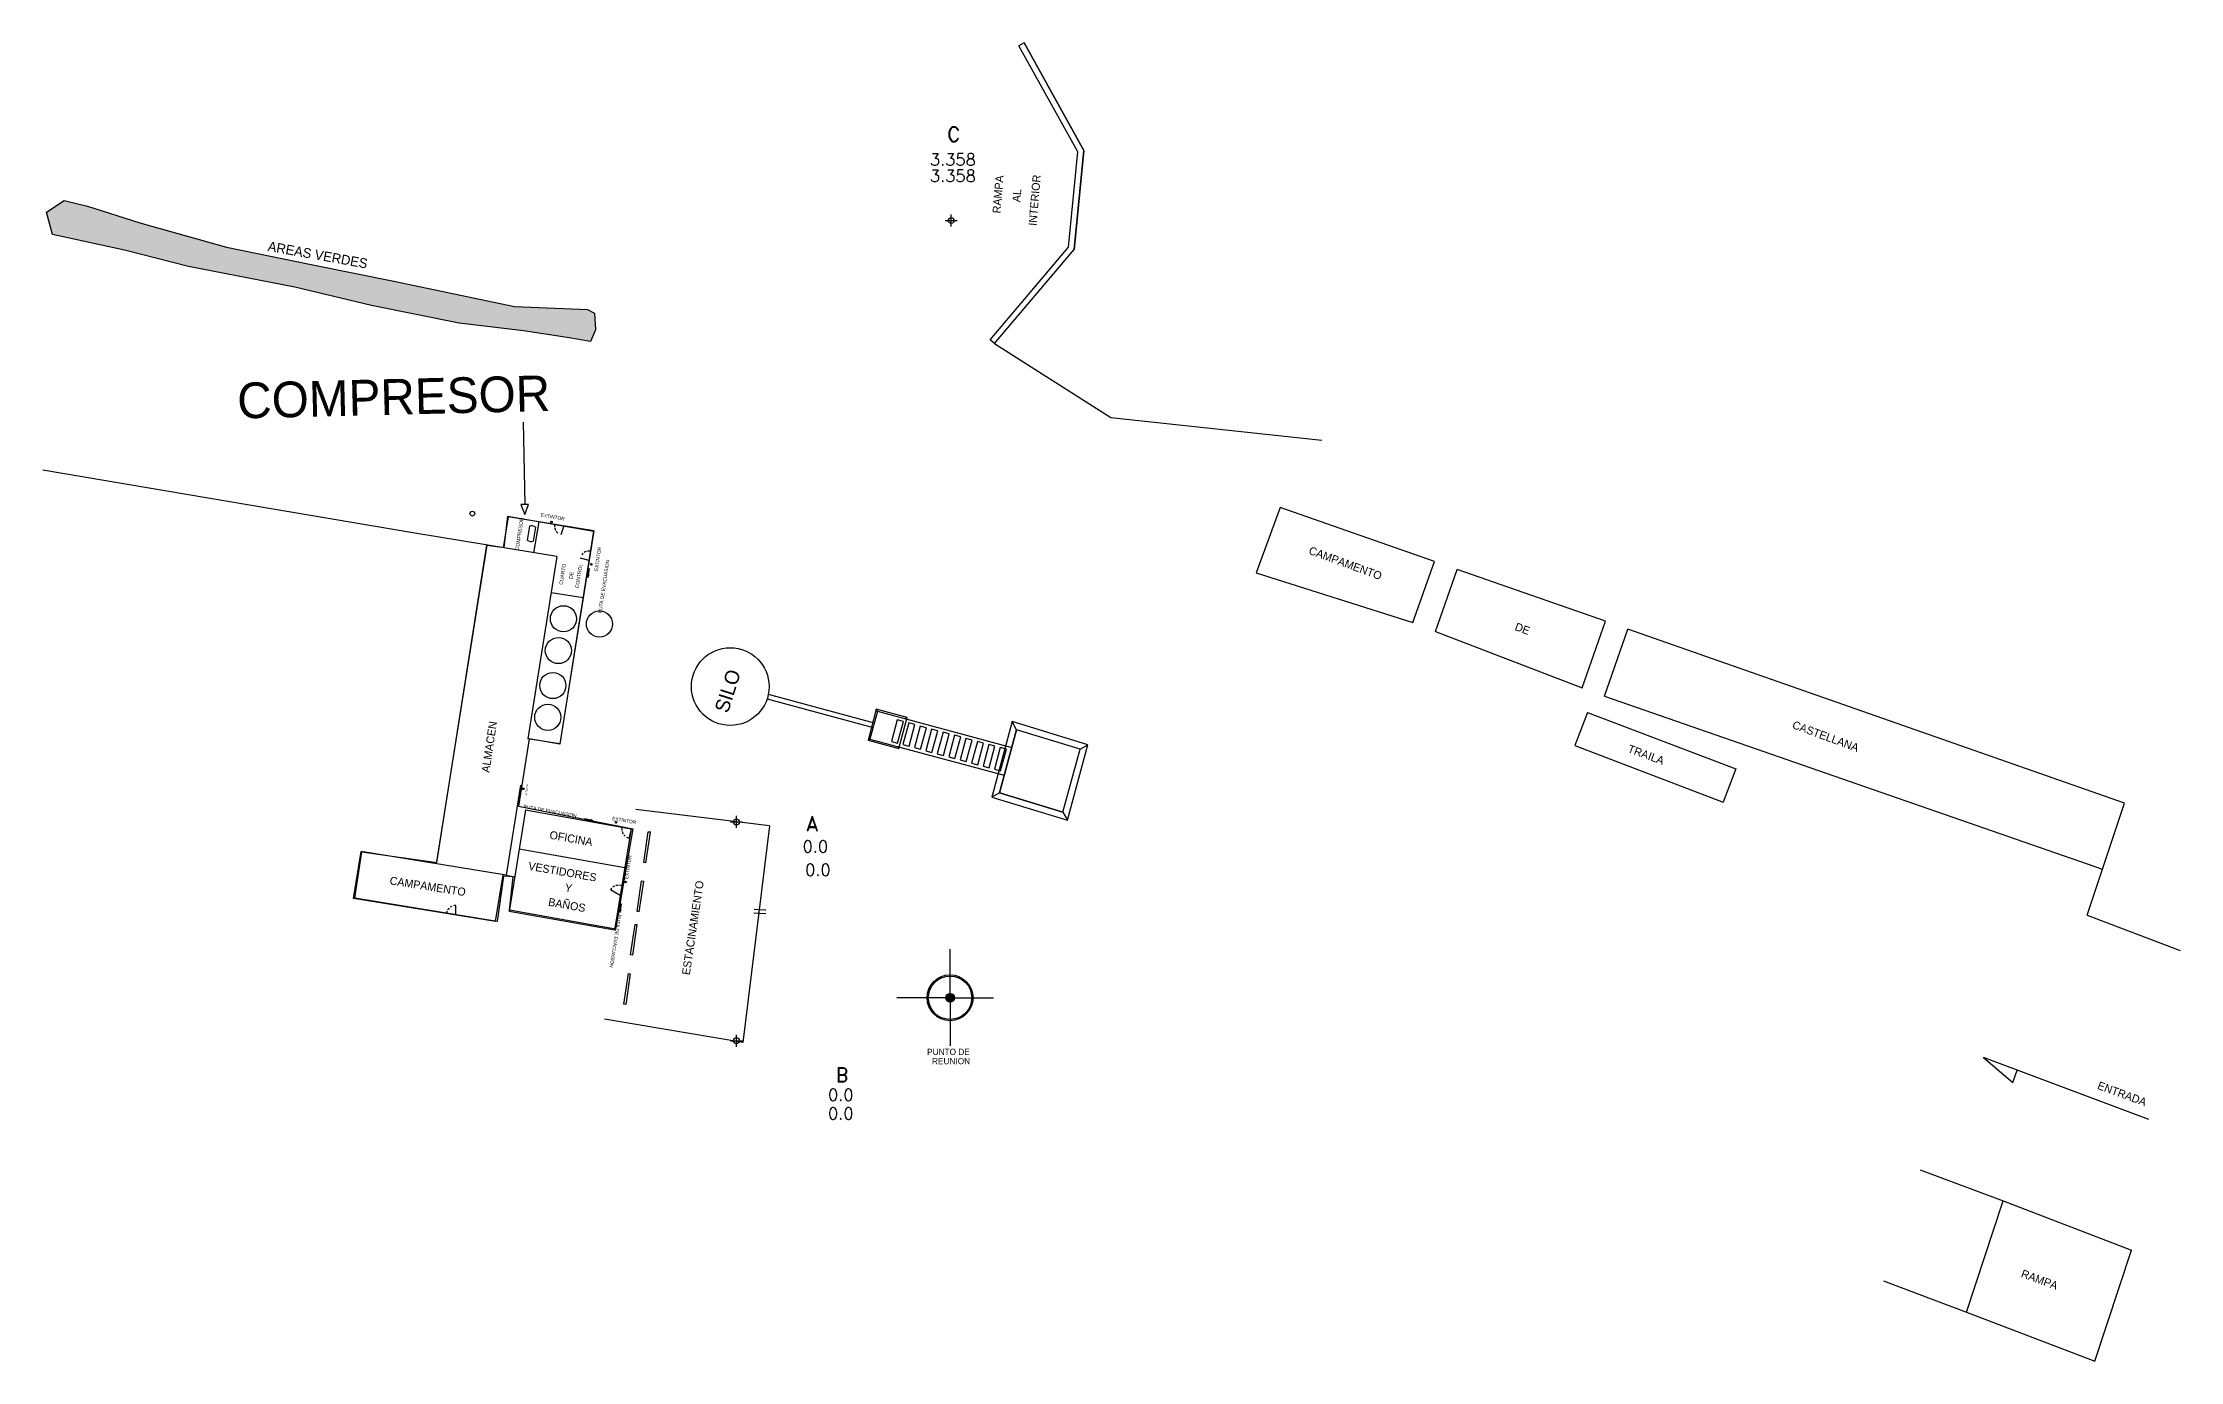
# Model space of a CAD drawing. Extents: x 3 to 13121, y 0 to 10378.
# Drawn here: x 12941.7 to 13121.3, y 9973.1 to 10083.8 of the extents above; entities that cross this region are included whole.
import ezdxf
from ezdxf.enums import TextEntityAlignment as Align

# ---------------------------------------------------------------- set-up
doc = ezdxf.new("R2010")
doc.units = 0
doc.header["$MEASUREMENT"] = 0
doc.header["$PDMODE"] = 34
doc.header["$PDSIZE"] = 0.5
for name, color, linetype in [('CAMPAMENTO-LEC', 6, 'Continuous'), ('MADERO-FICHA', 1, 'Continuous'), ('nom_dib', 7, 'Continuous')]:
    doc.layers.add(name, color=color, linetype=linetype)
doc.styles.add('ROMAND', font='romand', dxfattribs={"width": 0.7})
doc.styles.add('ROMANS', font='romans.shx', dxfattribs={"width": 1.65})

# ---------------------------------------------------------------- blocks, each defined once
blk = doc.blocks.new('F2')
blk.add_point((0, 0))
at = {"style": 'ROMAND'}
for tag, height, p in [('NOMBRE', 1.25, (0.2, 6.62)), ('CIELO', 1, (0.14, 4.62)), ('PISO', 1, (0.14, 3.25))]:
    blk.add_attdef(tag, text='', height=height, dxfattribs=at).set_placement(p, align=Align.CENTER)
at = {"style": 'ROMANS', "flags": 1}
for tag, p in [('MINA', (-0.07, -3.26)), ('LOCALIZACION', (-0.07, -4.93)), ('ESTRUCTURA', (-0.07, -6.62)), ('NIVEL', (-0.07, -8.29)), ('OBRA', (-0.07, -10.12)), ('FECHA', (-0.07, -11.79)), ('ATRAS', (-0.07, -13.48)), ('TOPOGRAFO', (2.67, -15.3))]:
    blk.add_attdef(tag, text='', height=1.25, dxfattribs=at).set_placement(p, align=Align.CENTER)

msp = doc.modelspace()

# ---------------------------------------------------------------- hatches: boundary and pattern name
at = {"linetype": 'Continuous'}
h = msp.add_hatch(color=256, dxfattribs=at)
edge = h.paths.add_edge_path()
edge.add_arc((13017.94596, 10003.61261), 0.365, 0, 360)
at = {"layer": 'nom_dib', "linetype": 'Continuous'}
msp.add_hatch(color=3, dxfattribs=at).paths.add_polyline_path([(12987.49297, 10061.44021), (12988.06538, 10061.11334), (12988.14716, 10059.72414), (12987.73829, 10058.74353), (12985.77571, 10059.0704), (12982.09587, 10059.64242), (12976.69879, 10060.29616), (12969.33911, 10061.76708), (12962.87896, 10063.31972), (12953.96559, 10065.03579), (12948.56849, 10066.42499), (12942.51721, 10067.73247), (12942.02656, 10069.61198), (12943.4985, 10070.5926), (12945.46108, 10070.10229), (12949.87688, 10068.71309), (12957.15477, 10066.67015), (12964.26912, 10065.19923), (12971.21992, 10063.81003), (12981.35991, 10061.68537)])

# ---------------------------------------------------------------- linework, layer by layer
at = {"color": 5, "linetype": 'Continuous'}
msp.add_lwpolyline([(12982.08468, 10051.96628), (12982.21338, 10045.05596)], dxfattribs=at)
at = {"color": 1, "linetype": 'Continuous'}
msp.add_lwpolyline([(12980.7976, 10044.06065), (12987.9804, 10042.80457), (12985.15216, 10024.90539), (12982.57295, 10025.35558), (12981.68202, 10019.69601), (12991.29114, 10017.78829), (12989.82848, 10009.37755), (12980.91939, 10010.96732), (12981.23757, 10013.76531), (12980.41031, 10013.8289), (12979.90122, 10010.01345), (12967.93754, 10011.98478), (12968.51029, 10015.8638), (12974.81029, 10014.97353), (12979.01029, 10041.63765), (12980.47393, 10041.44688), (12980.7976, 10044.06065)], dxfattribs=at)
at = {"color": 5, "linetype": 'Continuous'}
msp.add_lwpolyline([(12982.51631, 10045.05173), (12981.89076, 10045.06046), (12982.22963, 10044.21164), (12982.51631, 10045.05173)], close=True, dxfattribs=at)
at = {"color": 2, "linetype": 'Continuous'}
for points, elevation in [([(12985.50061, 10043.25037), (12985.24485, 10042.49236)], 2.32154), ([(12987.62829, 10040.34298), (12986.85433, 10040.54546)], 2.32154), ([(12991.16522, 10017.79646), (12990.94412, 10017.02762)], 2.69166), ([(12976.40895, 10010.55649), (12976.40682, 10011.35649)], 2.32005), ([(12990.22352, 10012.18767), (12989.40495, 10012.66981)], 3.26927)]:
    msp.add_lwpolyline(points, dxfattribs=dict(at, elevation=elevation))
at = {"linetype": 'Continuous'}
for points in [[(12987.65073, 10039.63184), (12987.6114, 10039.63911), (12987.52054, 10039.14743), (12987.47137, 10039.15652), (12987.50019, 10038.92729), (12987.60904, 10039.13108), (12987.55987, 10039.14016), (12987.65073, 10039.63184), (12987.6114, 10039.63911), (12987.6114, 10039.63911)], [(12987.26623, 10018.6349), (12987.25869, 10018.59561), (12987.74971, 10018.50132), (12987.74029, 10018.45222), (12987.96972, 10018.47944), (12987.76669, 10018.58971), (12987.75726, 10018.5406), (12987.26623, 10018.6349), (12987.25869, 10018.59561), (12987.25869, 10018.59561)], [(12990.33571, 10011.48535), (12990.29623, 10011.49183), (12990.21526, 10010.99843), (12990.16592, 10011.00652), (12990.19935, 10010.77792), (12990.30408, 10010.98385), (12990.25474, 10010.99195), (12990.33571, 10011.48535), (12990.29623, 10011.49183), (12990.29623, 10011.49183)]]:
    msp.add_lwpolyline(points, dxfattribs=at)
at = {"color": 3, "linetype": 'Continuous', "elevation": -0.20432}
for points in [[(13017.94596, 10003.61261), (13017.94596, 10007.68268)], [(13017.94596, 10003.61261), (13013.47675, 10003.61261)], [(13017.94596, 10003.61261), (13017.94596, 9999.57507)], [(13017.94596, 10003.61261), (13021.58997, 10003.61261)]]:
    msp.add_lwpolyline(points, dxfattribs=at)
at = {"linetype": 'Continuous'}
for centre, radius in [((12984.45169, 10043.57316), 0.07), ((12987.8067, 10040.02471), 0.07), ((12982.08196, 10021.16321), 0.07), ((12989.87557, 10018.3588), 0.07), ((12990.67977, 10013.33959), 0.07), ((13017.94596, 10003.61261, -0.20432), 0.365)]:
    msp.add_circle(centre, radius, dxfattribs=at)
at = {"color": 3, "linetype": 'Continuous'}
for radius in [1.93, 1.82]:
    msp.add_circle((13017.94596, 10003.61261, -0.20432), radius, dxfattribs=at)
at = {"color": 1, "linetype": 'Continuous'}
for centre, start, end in [((12985.50061, 10043.25037, 2.32154), 170.9269491, 186.7105232), ((12985.50061, 10043.25037, 2.32154), 193.7012167, 208.3591645), ((12985.50061, 10043.25037, 2.32154), 216.4837032, 228.2829085), ((12987.62829, 10040.34298, 2.32154), 130.4680354, 142.2672406), ((12987.62829, 10040.34298, 2.32154), 107.6855489, 122.3434967), ((12987.62829, 10040.34298, 2.32154), 84.9112813, 100.6948554), ((12991.16522, 10017.79646, 2.69166), 173.5278767, 189.3114508), ((12991.16522, 10017.79646, 2.69166), 196.3021443, 210.9600921), ((12991.16522, 10017.79646, 2.69166), 219.0846308, 230.883836), ((12991.16522, 10017.79646, 2.69166), 240.1472386, 253.9556615), ((12990.09427, 10012.2638, 3.26927), 114.6309914, 126.4301967), ((12990.09427, 10012.2638, 3.26927), 91.8485049, 106.5064527), ((12990.09427, 10012.2638, 3.26927), 69.0742373, 84.8578114), ((12976.40895, 10010.55649, 2.32005), 133.1480498, 147.8059976), ((12976.40895, 10010.55649, 2.32005), 113.2243059, 125.0235111), ((12976.40895, 10010.55649, 2.32005), 90.1524804, 103.9609034), ((12990.09427, 10012.2638, 3.26927), 135.6935992, 149.5020221), ((12976.40895, 10010.55649, 2.32005), 154.7966912, 170.5802652)]:
    msp.add_arc(centre, 0.8, start, end, dxfattribs=at)
at = {"layer": 'nom_dib', "color": 5, "linetype": 'Continuous'}
for points in [[(13021.30523, 10058.89291), (13027.8892, 10066.67908), (13028.67293, 10074.6822), (13023.73472, 10083.57935), (13023.73472, 10083.57935)], [(12982.61681, 10043.23366), (12982.42227, 10042.04953)], [(12983.1102, 10043.1526), (12982.91566, 10041.96847)], [(13002.67553, 10029.10148), (13011.58179, 10026.70781)], [(13002.57109, 10028.7129), (13011.47736, 10026.31923)], [(13011.84288, 10027.67925), (13011.21627, 10025.34778)], [(13011.84288, 10027.67925), (13011.74817, 10027.84359)], [(13011.84288, 10027.67925), (13023.12965, 10024.64578)], [(13014.3387, 10027.14735), (13014.17436, 10027.05264)], [(13011.21627, 10025.34778), (13011.05193, 10025.25306)], [(13011.21627, 10025.34778), (13022.50304, 10022.3143)], [(13013.64246, 10024.55682), (13013.54774, 10024.72116)], [(12992.59235, 10017.55103), (12992.7408, 10017.52952), (12992.36803, 10014.95638), (12992.21958, 10014.97789), (12992.59235, 10017.55103)], [(12992.60733, 10017.55004), (12992.80701, 10017.5388)], [(12992.03028, 10013.42129), (12992.17873, 10013.39978), (12991.80596, 10010.82665), (12991.65751, 10010.84815), (12992.03028, 10013.42129)], [(12991.48086, 10009.77597), (12991.62931, 10009.75446), (12991.25654, 10007.18132), (12991.10809, 10007.20283), (12991.48086, 10009.77597)], [(13001.46093, 10010.74641), (13002.45917, 10010.68707)], [(13001.47873, 10011.04588), (13002.47697, 10010.98654)], [(12990.91879, 10005.64623), (12991.06724, 10005.62472), (12990.69447, 10003.05159), (12990.54602, 10003.07309), (12990.91879, 10005.64623)], [(13118.66846, 9993.3873), (13104.78198, 9998.59114), (13107.23253, 9996.4994), (13107.61811, 9997.52833)]]:
    msp.add_lwpolyline(points, dxfattribs=at)
for points, elevation in [([(13021.68703, 10058.57006), (13028.37163, 10066.47524), (13029.18574, 10074.78858), (13024.1617, 10083.84036), (13024.1617, 10083.84036)], 1.23751), ([(13024.1617, 10083.84036), (13023.73472, 10083.57935)], 1.23751), ([(13024.1617, 10083.84036), (13029.18574, 10074.78858)], 4.97895), ([(13029.18574, 10074.78858), (13028.37163, 10066.47524)], 4.97895), ([(13021.68703, 10058.57006), (13028.37163, 10066.47524)], 1.23751), ([(13021.68703, 10058.57006), (13021.30523, 10058.89291)], 1.23751), ([(13021.68703, 10058.57006), (13031.45182, 10052.35864), (13049.17666, 10050.4465)], 1.23751), ([(12980.82602, 10044.02508), (12980.39382, 10041.41722)], 2.32154), ([(12983.39103, 10043.59999), (12980.82602, 10044.02508)], 2.32154), ([(12983.39103, 10043.59999), (12982.95883, 10040.99212)], 2.32154), ([(12988.02779, 10042.83154), (12983.39103, 10043.59999)], 2.32154), ([(13045.68822, 10044.80808), (13043.66757, 10039.30198)], 0.14465), ([(13058.64391, 10040.27095), (13045.68822, 10044.80808)], -0.44725), ([(12984.91125, 10040.66855), (12972.96018, 10042.64918)], 3.49995), ([(12988.02779, 10042.83154), (12987.12439, 10037.20412)], 2.32154), ([(12979.02893, 10041.64342), (12974.76305, 10014.8601)], 5.88215), ([(12984.91125, 10040.66855), (12982.47373, 10025.36457)], 3.49995), ([(13056.84069, 10035.1219), (13058.64391, 10040.27095)], 1.30505), ([(13043.66757, 10039.30198), (13056.84069, 10035.1219)], 1.30505), ([(13058.74172, 10034.38981), (13060.56563, 10039.59796)], 1.30505), ([(13073.01788, 10035.23713), (13060.56563, 10039.59796)], -0.44725), ([(12987.12439, 10037.20412), (12984.42787, 10037.63361)], 2.32154), ([(12987.12439, 10037.20412), (12985.17025, 10024.93508)], 2.32154), ([(13071.05988, 10029.64609), (13073.01788, 10035.23713)], 1.30505), ([(13072.94092, 10028.95424), (13074.90925, 10034.57477)], -0.48787), ([(13116.62583, 10019.96547), (13074.90925, 10034.57477)], -0.44725), ([(13058.74172, 10034.38981), (13071.05988, 10029.64609)], 1.30505), ([(13071.51141, 10027.57444), (13070.42987, 10024.79114)], 0.41066), ([(13071.51141, 10027.57444), (13083.97516, 10022.82863)], 0.41066), ([(13072.94092, 10028.95424), (13114.77562, 10014.40008)], -0.48787), ([(13022.09888, 10020.82944), (13023.53381, 10026.13065)], 2.06324), ([(13023.53381, 10026.13065), (13023.16068, 10026.80551)], 2.06324), ([(12985.17025, 10024.93508), (12982.47373, 10025.36457)], 3.49995), ([(13027.43371, 10019.20058), (13028.86864, 10024.50179)], 2.0282), ([(13028.86864, 10024.50179), (13029.52226, 10024.86316)], 2.0282), ([(13070.42987, 10024.79114), (13082.89362, 10020.04533)], 0.41066), ([(13083.97516, 10022.82863), (13082.89362, 10020.04533)], 0.41066), ([(12981.85479, 10021.47855), (12980.64744, 10013.89826)], 3.49995), ([(13022.09888, 10020.82944), (13021.44526, 10020.46806)], 2.06324), ([(13027.43371, 10019.20058), (13022.09888, 10020.82944)], 2.06324), ([(12982.27909, 10019.38481), (12980.90477, 10010.85569)], 2.69166), ([(12982.27909, 10019.38481), (12991.16522, 10017.79646)], 2.69166), ([(13002.76497, 10018.05056), (12991.53637, 10019.43371)], 0.24328), ([(13027.43371, 10019.20058), (13027.80684, 10018.52571)], 2.0282), ([(13113.49501, 10010.54804), (13116.62583, 10019.96547)], -0.44725), ([(12991.16522, 10017.79646), (12989.73749, 10009.29288)], 3.26927), ([(13002.76497, 10018.05056), (13000.52417, 9999.85934)], 0.24328), ([(12967.81374, 10011.96143), (12968.45606, 10015.89102)], 5.03069), ([(12980.64744, 10013.89826), (12968.45606, 10015.89102)], 5.03069), ([(12981.73284, 10016.13132), (12990.61897, 10014.54297)], 3.26927), ([(12979.75442, 10010.00965), (12980.39674, 10013.93924)], 2.32005), ([(12980.64744, 10013.89826), (12981.37611, 10013.78085)], 3.49995), ([(12979.75442, 10010.00965), (12967.81374, 10011.96143)], 2.32005), ([(12989.73749, 10009.29288), (12980.90477, 10010.85569)], 3.26927), ([(13113.49501, 10010.54804), (13121.31358, 10007.57985)], -0.41196), ([(13000.52417, 9999.85934), (12988.8996, 10001.80805)], 0.24328), ([(13099.44938, 9989.1641), (13106.43418, 9986.53572)], -1.87377), ([(13103.35233, 9977.20769), (13106.43418, 9986.53572)], -0.89795), ([(13106.43418, 9986.53572), (13117.20709, 9982.40078)], -0.89795), ([(13114.12525, 9973.07276), (13117.20709, 9982.40078)], -0.87665), ([(13096.36754, 9979.83608), (13103.35233, 9977.20769)], -1.87377), ([(13103.35233, 9977.20769), (13114.12525, 9973.07276)], -0.89795)]:
    msp.add_lwpolyline(points, dxfattribs=dict(at, elevation=elevation))
for points in [[(12987.49297, 10061.44021), (12988.06538, 10061.11334), (12988.14716, 10059.72414), (12987.73829, 10058.74353), (12985.77571, 10059.0704), (12982.09587, 10059.64242), (12976.69879, 10060.29616), (12969.33911, 10061.76708), (12962.87896, 10063.31972), (12953.96559, 10065.03579), (12948.56849, 10066.42499), (12942.51721, 10067.73247), (12942.02656, 10069.61198), (12943.4985, 10070.5926), (12945.46108, 10070.10229), (12949.87688, 10068.71309), (12957.15477, 10066.67015), (12964.26912, 10065.19923), (12971.21992, 10063.81003), (12981.35991, 10061.68537)], [(13011.74817, 10027.84359), (13011.05193, 10025.25306), (13013.64246, 10024.55682), (13014.3387, 10027.14735)], [(13013.02458, 10025.13953), (13013.54269, 10025.00028), (13014.03006, 10026.81366), (13013.51195, 10026.9529)], [(13013.98612, 10024.88111), (13014.50422, 10024.74186), (13014.99159, 10026.55523), (13014.47349, 10026.69448)], [(13014.94765, 10024.62268), (13015.46576, 10024.48343), (13015.95313, 10026.2968), (13015.43502, 10026.43605)], [(13015.90919, 10024.36426), (13016.42729, 10024.22501), (13016.91466, 10026.03838), (13016.39656, 10026.17763)], [(13016.87072, 10024.10583), (13017.38883, 10023.96658), (13017.8762, 10025.77995), (13017.35809, 10025.9192)], [(13017.83226, 10023.84741), (13018.35036, 10023.70816), (13018.83773, 10025.52153), (13018.31963, 10025.66078)], [(13023.16068, 10026.80551), (13021.44526, 10020.46806), (13027.80684, 10018.52571), (13029.52226, 10024.86316)], [(13018.79379, 10023.58898), (13019.3119, 10023.44973), (13019.79927, 10025.2631), (13019.28116, 10025.40235)], [(13019.75533, 10023.33055), (13020.27343, 10023.19131), (13020.7608, 10025.00468), (13020.24269, 10025.14392)], [(13020.71686, 10023.07213), (13021.23497, 10022.93288), (13021.72234, 10024.74625), (13021.20423, 10024.8855)], [(13021.6784, 10022.8137), (13022.1965, 10022.67445), (13022.68387, 10024.48783), (13022.16576, 10024.62707)]]:
    msp.add_lwpolyline(points, close=True, dxfattribs=at)
at = {"layer": 'nom_dib', "linetype": 'Continuous', "elevation": 3.49995}
msp.add_lwpolyline([(12972.96018, 10042.64918), (12941.70951, 10047.94632)], dxfattribs=at)
at = {"layer": 'nom_dib', "color": 5, "linetype": 'Continuous', "elevation": 2.06324}
msp.add_lwpolyline([(13023.53381, 10026.13065), (13022.09888, 10020.82944), (13027.43371, 10019.20058), (13028.86864, 10024.50179)], close=True, dxfattribs=at)
at = {"layer": 'nom_dib', "color": 5, "linetype": 'Continuous'}
for centre, radius in [((12977.80771, 10044.2805), 0.2), ((12985.46215, 10035.44756, 2.32154), 1.1), ((12988.48542, 10035.00919, 2.32154), 1.1), ((12985.03743, 10032.78098, 2.32154), 1.1), ((12999.47549, 10029.75321), 3.26573), ((12984.56881, 10029.83873, 2.32154), 1.1), ((12984.14409, 10027.17216, 2.32154), 1.1)]:
    msp.add_circle(centre, radius, dxfattribs=at)
for centre, start, end in [((12982.75326, 10042.52212), 234.5598975, 286.3471108), ((12982.7792, 10042.68001), 54.5598975, 106.3471108)]:
    msp.add_arc(centre, 0.57697, start, end, dxfattribs=at)

# ---------------------------------------------------------------- block references
at = {"layer": 'MADERO-FICHA', "color": 5, "linetype": 'Continuous'}
msp.add_blockref('F2', (13018.04395, 10068.90465, 3.35816), dxfattribs=at).add_auto_attribs({'NOMBRE': 'C', 'CIELO': '3.358', 'PISO': '3.358'})
ref = msp.add_blockref('F2', (13000, 10018.38), dxfattribs=at)
ref.add_attrib('NOMBRE', 'A', dxfattribs={"layer": '0', "height": 1.25, "style": 'ROMAND'}).set_placement((13006.36523, 10017.62799), align=Align.CENTER)
ref.add_attrib('CIELO', '0.0', dxfattribs={"layer": '0', "height": 1, "style": 'ROMAND'}).set_placement((13006.63172, 10015.81787), align=Align.CENTER)
ref.add_attrib('PISO', '0.0', dxfattribs={"layer": '0', "height": 1, "style": 'ROMAND'}).set_placement((13006.84503, 10013.84805), align=Align.CENTER)
ref = msp.add_blockref('F2', (13000, 10000), dxfattribs=at)
ref.add_attrib('NOMBRE', 'B', dxfattribs={"layer": '0', "height": 1.25, "style": 'ROMAND'}).set_placement((13008.87512, 9996.5126), align=Align.CENTER)
ref.add_attrib('CIELO', '0.0', dxfattribs={"layer": '0', "height": 1, "style": 'ROMAND'}).set_placement((13008.76332, 9994.94858), align=Align.CENTER)
ref.add_attrib('PISO', '0.0', dxfattribs={"layer": '0', "height": 1, "style": 'ROMAND'}).set_placement((13008.76332, 9993.38456), align=Align.CENTER)

# ---------------------------------------------------------------- texts
at = {"layer": 'CAMPAMENTO-LEC', "color": 6, "linetype": 'Continuous', "char_height": 0.519728, "width": 8.8695399, "attachment_point": 1}
for s, insert, rotation in [('{\\H5.772x;COMPRESOR}', (12958.013, 10055.26816), 1.4055265), ('PUNTO DE', (13016.01695, 9999.31904), 0.1904313), ('REUNION', (13016.42689, 9998.5387), 0.1904313)]:
    msp.add_mtext(s, dxfattribs=dict(at, insert=insert, rotation=rotation))
at = {"layer": 'nom_dib', "color": 5, "linetype": 'Continuous', "attachment_point": 1}
for s, insert, char_height, width, rotation in [('RAMPA', (13021.50959, 10069.5423), 0.672403, 8.3869769, 85.2285527), ('INTERIOR', (13024.54191, 10068.49665), 0.672403, 8.3869769, 85.2285527), ('AL', (13023.17524, 10070.48124), 0.672403, 8.3869769, 85.2285527), ('COMPRESOR', (12981.4054, 10041.23846), 0.305218, 3.8070275, 81.4759745), ('CUARTO', (12985.10713, 10038.33646), 0.305218, 3.8070275, 81.4759745), ('CONTROL', (12986.45059, 10038.04618), 0.305218, 3.8070275, 81.4759745), ('CAMPAMENTO', (13048.25351, 10041.54536), 0.672403, 8.3869769, 339.8525487), ('DE', (12985.92409, 10038.8263), 0.305218, 3.8070275, 81.4759745), ('DE', (13065.57363, 10035.1437), 0.672403, 8.3869769, 339.8525487), ('SILO', (12998.13957, 10027.82016), 1.199857, 14.9659864, 72.5089966), ('ALMACEN', (12978.57333, 10022.58473), 0.672403, 8.3869769, 81.4759745), ('CASTELLANA', (13088.88462, 10026.90454), 0.672403, 8.3869769, 339.8525487), ('TRAILA', (13075.06411, 10024.88921), 0.672403, 8.3869769, 339.8525487), ('OFICINA', (12984.36753, 10017.64264), 0.672403, 8.3869769, 350.0155389), ('VESTIDORES', (12982.58324, 10015.03492), 0.672403, 8.3869769, 350.0155389), ('CAMPAMENTO', (12970.92873, 10013.80662), 0.672403, 8.3869769, 351.0785678), ('Y', (12985.652, 10013.2214), 0.6724, 8.3869769, 350.0155389), ('ESTACINAMIENTO', (12995.41132, 10005.58724), 0.672403, 8.3869769, 81.4759745), ('BAÑOS', (12984.26049, 10012.00912), 0.672403, 8.3869769, 350.0155389), ('ENTRADA', (13114.52601, 9996.60284), 0.672403, 8.3869769, 339.8525487), ('RAMPA', (13108.11109, 9980.80022), 0.672403, 8.3869769, 339.8525487)]:
    msp.add_mtext(s, dxfattribs=dict(at, insert=insert, char_height=char_height, width=width, rotation=rotation))
at = {"layer": 'nom_dib', "linetype": 'Continuous', "attachment_point": 1}
for s, insert, char_height, width, rotation in [('AREAS VERDES', (12960.71784, 10067.16593), 0.8146541, 17.4637177, 349.8456185), ('EXTINTOR', (12983.58219, 10044.33439), 0.291812, 3.6398138, 349.9673313), ('EXTINTOR', (12988.05644, 10039.48375), 0.291812, 3.6398138, 81.4759745), ('RUTA DE EVACUASION', (12988.37099, 10035.93582), 0.2918121, 6.2555685, 81.4759745), ('EXTINTOR', (12982.24804, 10020.6299), 0.134477, 1.6773523, 81.4759745), ('RUTA DE EVACUASION', (12982.13881, 10019.84483), 0.2918121, 6.2555685, 349.6565946), ('EXTINTOR', (12989.58877, 10018.8315), 0.291812, 3.6398138, 349.9266509), ('EXTINTOR', (12990.5965, 10013.60574), 0.291812, 3.6398138, 80.935204), ('RUTA DE EVACUASION', (12990.32327, 10010.59273), 0.2918121, 6.2555685, 261.1264111)]:
    msp.add_mtext(s, dxfattribs=dict(at, insert=insert, char_height=char_height, width=width, rotation=rotation))

doc.saveas('drawing.dxf')
